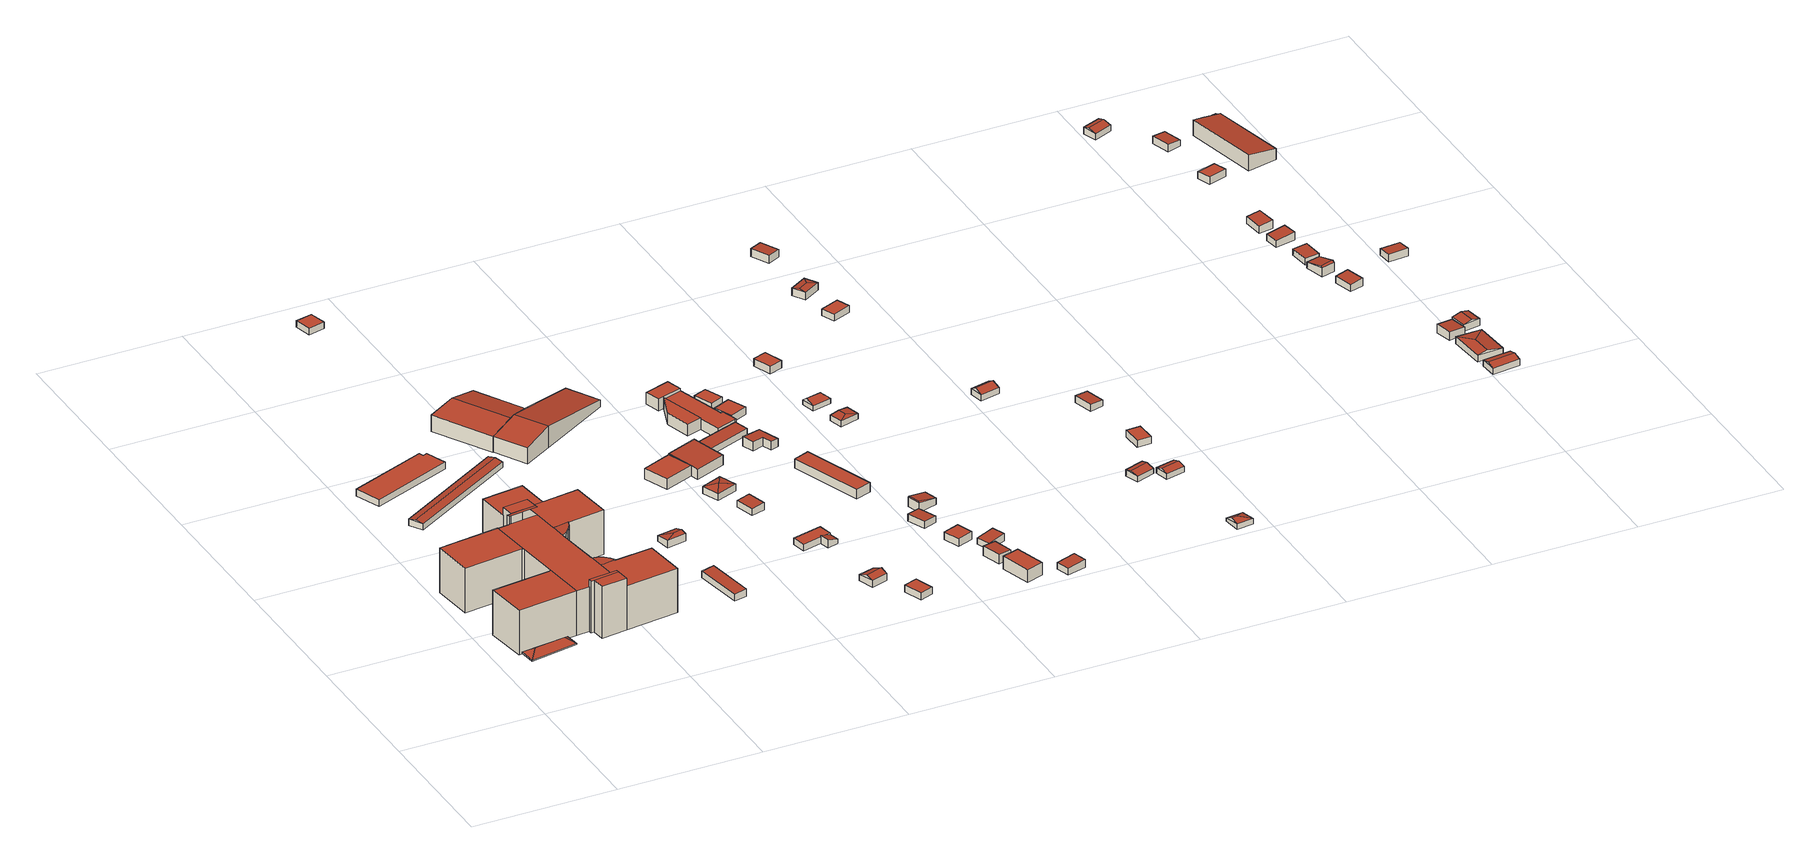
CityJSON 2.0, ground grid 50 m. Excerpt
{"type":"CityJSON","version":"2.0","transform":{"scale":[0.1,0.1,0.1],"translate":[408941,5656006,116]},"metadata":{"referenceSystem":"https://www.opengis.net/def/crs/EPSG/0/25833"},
"CityObjects":{
"building1":{"type":"Building","attributes":{"Gemeindeschluessel":14612000,"Dachneigung":55.15,"Dachorientierung":81.87,"MittlereTraufHoehe":120.72,"QualitaetDacherkennung":29,"ObjektHoehe":2.29,"BodenHoehe":120.26,"Geometrietyp2DReferenz":"3000","AbsoluteHoehe":122.56,"Dachflaeche":107.75,"measuredHeight":2.29,"function":"31001_9998","roofType":"3200","storeysAboveGround":1},"geometry":[{"type":"MultiSurface","lod":"2","boundaries":[[[0,1,2,3]],[[1,4,5,2]],[[4,6,7,5]],[[6,0,3,7]],[[4,1,8]],[[0,6,9]],[[1,0,9,8]],[[6,4,8,9]],[[3,2,5,7]]],"semantics":{"surfaces":[{"type":"WallSurface"},{"type":"RoofSurface"},{"type":"GroundSurface"}],"values":[0,0,0,0,1,1,1,1,2]}}]},
"building2":{"type":"Building","attributes":{"Gemeindeschluessel":14612000,"Geometrietyp2DReferenz":"3000","function":"31001_2000","roofType":"9999"},"children":["building2-1","building2-2","building2-3","building2-4","building2-5","building2-6","building2-7","building2-8","building2-9","building2-10","building2-11","building2-12"]},
"building2-1":{"type":"BuildingPart","attributes":{"Dachtyp_tdc":"tdcPolyFlatRoof","Dachneigung":2.96,"QualitaetDacherkennung":69,"Geometrietyp2DReferenz":"3000","measuredHeight":16.1,"roofType":"2100"},"parents":["building2"],"geometry":[{"type":"MultiSurface","lod":"2","boundaries":[[[10,11,12,13]],[[11,14,15,12]],[[14,16,17,15]],[[16,18,19,20,17]],[[18,16,14,11,10,21,22]],[[23,13,12,15,17,20]]],"semantics":{"surfaces":[{"type":"WallSurface"},{"type":"RoofSurface"},{"type":"GroundSurface"}],"values":[0,0,0,0,1,2]}}]},
"building2-2":{"type":"BuildingPart","attributes":{"Dachtyp_tdc":"tdcPolyFlatRoof","Dachneigung":0,"QualitaetDacherkennung":64,"Geometrietyp2DReferenz":"3000","measuredHeight":15.91,"roofType":"1000"},"parents":["building2"],"geometry":[{"type":"MultiSurface","lod":"2","boundaries":[[[24,25,26,27]],[[28,29,30,31]],[[32,33,10,13,34,35]],[[36,37,38,39]],[[36,40,41,33,32,42,43,29,28,25,24,37]],[[38,27,26,31,30,44,45,34,13,23,46,39]]],"semantics":{"surfaces":[{"type":"WallSurface"},{"type":"RoofSurface"},{"type":"GroundSurface"}],"values":[0,0,0,0,1,2]}}]},
"building2-3":{"type":"BuildingPart","attributes":{"Dachtyp_tdc":"tdcPolyFlatRoof","Dachneigung":0,"QualitaetDacherkennung":41,"Geometrietyp2DReferenz":"3000","measuredHeight":16,"roofType":"1000"},"parents":["building2"],"geometry":[{"type":"MultiSurface","lod":"2","boundaries":[[[47,48,49,50]],[[48,51,52,49]],[[51,53,54,52]],[[55,47,50,56]],[[55,57,53,51,48,47]],[[50,49,52,54,58,56]]],"semantics":{"surfaces":[{"type":"WallSurface"},{"type":"RoofSurface"},{"type":"GroundSurface"}],"values":[0,0,0,0,1,2]}}]},
"building2-4":{"type":"BuildingPart","attributes":{"Dachtyp_tdc":"tdcPolyFlatRoof","Dachneigung":2.88,"QualitaetDacherkennung":79,"Geometrietyp2DReferenz":"3000","measuredHeight":16.11,"roofType":"2100"},"parents":["building2"],"geometry":[{"type":"MultiSurface","lod":"2","boundaries":[[[59,35,34,60]],[[61,62,63,64,65]],[[62,66,67,63]],[[66,59,60,67]],[[66,62,61,68,69,35,59]],[[60,34,45,64,63,67]]],"semantics":{"surfaces":[{"type":"WallSurface"},{"type":"RoofSurface"},{"type":"GroundSurface"}],"values":[0,0,0,0,1,2]}}]},
"building2-5":{"type":"BuildingPart","attributes":{"Dachtyp_tdc":"tdcPolyFlatRoof","Dachneigung":0,"QualitaetDacherkennung":31,"Geometrietyp2DReferenz":"3000","measuredHeight":18.65,"roofType":"1000"},"parents":["building2"],"geometry":[{"type":"MultiSurface","lod":"2","boundaries":[[[70,71,72,73,74]],[[71,75,76,72]],[[77,75,71,70]],[[73,72,76,78]]],"semantics":{"surfaces":[{"type":"WallSurface"},{"type":"RoofSurface"},{"type":"GroundSurface"}],"values":[0,0,1,2]}}]},
"building2-6":{"type":"BuildingPart","attributes":{"Dachtyp_tdc":"tdcPolyFlatRoof","Dachneigung":0,"QualitaetDacherkennung":67,"Geometrietyp2DReferenz":"3000","measuredHeight":15.97,"roofType":"1000"},"parents":["building2"],"geometry":[{"type":"MultiSurface","lod":"2","boundaries":[[[79,80,28,31,81]],[[82,83,84,26,25]],[[83,85,86,84]],[[85,79,81,86]],[[85,83,82,80,79]],[[81,31,26,84,86]]],"semantics":{"surfaces":[{"type":"WallSurface"},{"type":"RoofSurface"},{"type":"GroundSurface"}],"values":[0,0,0,0,1,2]}}]},
"building2-7":{"type":"BuildingPart","attributes":{"Dachtyp_tdc":"tdcPolyFlatRoof","Dachneigung":2.81,"QualitaetDacherkennung":33,"Geometrietyp2DReferenz":"3000","measuredHeight":18.71,"roofType":"2100"},"parents":["building2"],"geometry":[{"type":"MultiSurface","lod":"2","boundaries":[[[87,88,89,30,29]],[[88,90,91,89]],[[92,93,90,88,87]],[[30,89,91,94,44]]],"semantics":{"surfaces":[{"type":"WallSurface"},{"type":"RoofSurface"},{"type":"GroundSurface"}],"values":[0,0,1,2]}}]},
"building2-8":{"type":"BuildingPart","attributes":{"Dachtyp_tdc":"tdcPolyFlatRoof","Dachneigung":0,"QualitaetDacherkennung":58,"Geometrietyp2DReferenz":"3000","measuredHeight":15.97,"roofType":"1000"},"parents":["building2"],"geometry":[{"type":"MultiSurface","lod":"2","boundaries":[[[53,95,96,54]],[[95,97,98,96]],[[97,65,64,98]],[[65,97,95,53,57,99,100,101,68]],[[45,44,94,58,54,96,98,64]]],"semantics":{"surfaces":[{"type":"WallSurface"},{"type":"RoofSurface"},{"type":"GroundSurface"}],"values":[0,0,0,1,2]}}]},
"building2-9":{"type":"BuildingPart","attributes":{"Dachtyp_tdc":"tdcPolyFlatRoof","Dachneigung":0,"QualitaetDacherkennung":72,"Geometrietyp2DReferenz":"3000","measuredHeight":15.96,"roofType":"1000"},"parents":["building2"],"geometry":[{"type":"MultiSurface","lod":"2","boundaries":[[[102,103,104,105]],[[103,106,107,104]],[[106,108,24,27,107]],[[109,102,105,38,37]],[[109,108,106,103,102]],[[105,104,107,27,38]]],"semantics":{"surfaces":[{"type":"WallSurface"},{"type":"RoofSurface"},{"type":"GroundSurface"}],"values":[0,0,0,0,1,2]}}]},
"building2-10":{"type":"BuildingPart","attributes":{"Dachtyp_tdc":"tdcPolyFlatRoof","Dachneigung":0,"QualitaetDacherkennung":54,"Geometrietyp2DReferenz":"3000","measuredHeight":15.92,"roofType":"1000"},"parents":["building2"],"geometry":[{"type":"MultiSurface","lod":"2","boundaries":[[[110,111,73,78,46,23,20]],[[112,113,111,110]],[[113,74,73,111]],[[19,112,110,20]],[[19,22,41,40,114,74,113,112]]],"semantics":{"surfaces":[{"type":"GroundSurface"},{"type":"WallSurface"},{"type":"RoofSurface"}],"values":[0,1,1,1,2]}}]},
"building2-11":{"type":"BuildingPart","attributes":{"Dachtyp_tdc":"tdcPolyFlatRoof","Dachneigung":0,"QualitaetDacherkennung":51,"Geometrietyp2DReferenz":"3000","measuredHeight":18.68,"roofType":"1000"},"parents":["building2"],"geometry":[{"type":"MultiSurface","lod":"2","boundaries":[[[115,116,55,56,91,90]],[[117,118,116,115]],[[91,56,58,94]]],"semantics":{"surfaces":[{"type":"WallSurface"},{"type":"RoofSurface"},{"type":"GroundSurface"}],"values":[0,1,2]}}]},
"building2-12":{"type":"BuildingPart","attributes":{"Dachtyp_tdc":"tdcPolyFlatRoof","Dachneigung":0,"QualitaetDacherkennung":38,"Geometrietyp2DReferenz":"3000","measuredHeight":18.65,"roofType":"1000"},"parents":["building2"],"geometry":[{"type":"MultiSurface","lod":"2","boundaries":[[[119,120,36,39,121]],[[75,119,121,76]],[[75,77,122,120,119]],[[121,39,46,78,76]]],"semantics":{"surfaces":[{"type":"WallSurface"},{"type":"RoofSurface"},{"type":"GroundSurface"}],"values":[0,0,1,2]}}]},
"building3":{"type":"Building","attributes":{"Dachtyp_tdc":"tdcPolyFlatRoof","Gemeindeschluessel":14612000,"Dachneigung":0,"QualitaetDacherkennung":91,"Geometrietyp2DReferenz":"3000","measuredHeight":2.4,"function":"31001_2463","roofType":"1000"},"geometry":[{"type":"Solid","lod":"2","boundaries":[[[[123,124,125,126]],[[124,127,128,125]],[[127,129,130,128]],[[129,131,132,130]],[[131,133,134,132]],[[133,135,136,134]],[[135,123,126,136]],[[135,133,131,129,127,124,123]],[[126,125,128,130,132,134,136]]]],"semantics":{"surfaces":[{"type":"WallSurface"},{"type":"RoofSurface"},{"type":"GroundSurface"}],"values":[[0,0,0,0,0,0,0,1,2]]}}]},
"building4":{"type":"Building","attributes":{"Dachtyp_tdc":"tdcGableRoof","Gemeindeschluessel":14612000,"Dachneigung":13.37,"QualitaetDacherkennung":92,"Geometrietyp2DReferenz":"3000","measuredHeight":2.77,"function":"31001_2463","roofType":"3100"},"geometry":[{"type":"Solid","lod":"2","boundaries":[[[[137,138,139,140]],[[138,141,142,139]],[[141,143,144,142]],[[143,137,140,144]],[[141,138,145]],[[137,143,146]],[[138,137,146,145]],[[143,141,145,146]],[[140,139,142,144]]]],"semantics":{"surfaces":[{"type":"WallSurface"},{"type":"RoofSurface"},{"type":"GroundSurface"}],"values":[[0,0,0,0,0,0,1,1,2]]}}]},
"building5":{"type":"Building","attributes":{"Dachtyp_tdc":"tdcPolyFlatRoof","Gemeindeschluessel":14612000,"Dachneigung":5.77,"QualitaetDacherkennung":70,"Geometrietyp2DReferenz":"3000","measuredHeight":2.69,"function":"31001_9998","roofType":"2100"},"geometry":[{"type":"Solid","lod":"2","boundaries":[[[[147,148,149,150]],[[148,151,152,149]],[[151,153,154,152]],[[153,147,150,154]],[[153,151,148,147]],[[150,149,152,154]]]],"semantics":{"surfaces":[{"type":"WallSurface"},{"type":"RoofSurface"},{"type":"GroundSurface"}],"values":[[0,0,0,0,1,2]]}}]},
"building6":{"type":"Building","attributes":{"Dachtyp_tdc":"tdcHipAndGableRoof","Gemeindeschluessel":14612000,"Dachneigung":18.5,"QualitaetDacherkennung":56,"Geometrietyp2DReferenz":"3000","measuredHeight":3.1,"function":"31001_9998","roofType":"5000"},"geometry":[{"type":"Solid","lod":"2","boundaries":[[[[155,156,157,158]],[[156,159,160,157]],[[159,161,162,160]],[[161,155,158,162]],[[159,156,163]],[[155,161,164]],[[156,155,164,163]],[[161,159,163,164]],[[158,157,160,162]]]],"semantics":{"surfaces":[{"type":"WallSurface"},{"type":"RoofSurface"},{"type":"GroundSurface"}],"values":[[0,0,0,0,1,0,1,1,2]]}}]},
"building7":{"type":"Building","attributes":{"Dachtyp_tdc":"tdcGableRoof","Gemeindeschluessel":14612000,"Dachneigung":10.27,"QualitaetDacherkennung":59,"Geometrietyp2DReferenz":"3000","measuredHeight":7.54,"function":"31001_2000","roofType":"3100"},"geometry":[{"type":"Solid","lod":"2","boundaries":[[[[165,166,167,168]],[[169,170,168,167]],[[171,172,173,174]],[[166,165,172,171]],[[165,170,173,172]],[[170,169,174,173]],[[169,166,171,174]],[[170,165,168]],[[166,169,167]]]],"semantics":{"surfaces":[{"type":"RoofSurface"},{"type":"GroundSurface"},{"type":"WallSurface"}],"values":[[0,0,1,2,2,2,2,2,2]]}}]},
"building8":{"type":"Building","attributes":{"Dachtyp_tdc":"tdcPolyFlatRoof","Gemeindeschluessel":14612000,"Dachneigung":0,"QualitaetDacherkennung":81,"Geometrietyp2DReferenz":"3000","measuredHeight":2.35,"function":"31001_9998","roofType":"1000"},"geometry":[{"type":"Solid","lod":"2","boundaries":[[[[175,176,177,178]],[[176,179,180,177]],[[179,181,182,180]],[[181,175,178,182]],[[181,179,176,175]],[[178,177,180,182]]]],"semantics":{"surfaces":[{"type":"WallSurface"},{"type":"RoofSurface"},{"type":"GroundSurface"}],"values":[[0,0,0,0,1,2]]}}]},
"building9":{"type":"Building","attributes":{"Dachtyp_tdc":"tdcGableRoof","Gemeindeschluessel":14612000,"Dachneigung":10.01,"QualitaetDacherkennung":16,"Geometrietyp2DReferenz":"3000","measuredHeight":7.75,"function":"31001_2000","roofType":"3100"},"geometry":[{"type":"Solid","lod":"2","boundaries":[[[[183,184,185,186]],[[184,187,188,185]],[[187,189,190,188]],[[189,191,192,190]],[[191,193,194,192]],[[193,166,195,194]],[[166,183,186,195]],[[191,189,187,184,183]],[[183,166,193,191]],[[186,185,188,190,192,194,195]]]],"semantics":{"surfaces":[{"type":"WallSurface"},{"type":"RoofSurface"},{"type":"GroundSurface"}],"values":[[0,0,0,0,0,0,0,1,1,2]]}}]},
"building10":{"type":"Building","attributes":{"Dachtyp_tdc":"tdcPolyFlatRoof","Gemeindeschluessel":14612000,"Dachneigung":0,"QualitaetDacherkennung":86,"Geometrietyp2DReferenz":"3000","measuredHeight":3.76,"function":"31001_2000","roofType":"1000"},"geometry":[{"type":"Solid","lod":"2","boundaries":[[[[196,197,198,199]],[[197,200,201,198]],[[200,202,203,201]],[[202,196,199,203]],[[202,200,197,196]],[[199,198,201,203]]]],"semantics":{"surfaces":[{"type":"WallSurface"},{"type":"RoofSurface"},{"type":"GroundSurface"}],"values":[[0,0,0,0,1,2]]}}]},
"building11":{"type":"Building","attributes":{"Dachtyp_tdc":"tdcGableRoof","Gemeindeschluessel":14612000,"Dachneigung":24.1,"QualitaetDacherkennung":79,"Geometrietyp2DReferenz":"3000","measuredHeight":3.58,"function":"31001_9998","roofType":"3100"},"geometry":[{"type":"Solid","lod":"2","boundaries":[[[[204,205,206,207]],[[205,208,209,206]],[[208,210,211,209]],[[210,204,207,211]],[[208,205,212]],[[204,210,213]],[[205,204,213,212]],[[210,208,212,213]],[[207,206,209,211]]]],"semantics":{"surfaces":[{"type":"WallSurface"},{"type":"RoofSurface"},{"type":"GroundSurface"}],"values":[[0,0,0,0,0,0,1,1,2]]}}]},
"building12":{"type":"Building","attributes":{"Dachtyp_tdc":"tdcTentRoof","Gemeindeschluessel":14612000,"Dachneigung":11.67,"QualitaetDacherkennung":48,"Geometrietyp2DReferenz":"3000","measuredHeight":3.11,"function":"31001_9998","roofType":"3500"},"geometry":[{"type":"Solid","lod":"2","boundaries":[[[[214,215,216,217]],[[215,218,219,216]],[[218,220,221,219]],[[220,214,217,221]],[[215,214,222]],[[218,215,222]],[[220,218,222]],[[214,220,222]],[[217,216,219,221]]]],"semantics":{"surfaces":[{"type":"WallSurface"},{"type":"RoofSurface"},{"type":"GroundSurface"}],"values":[[0,0,0,0,1,1,1,1,2]]}}]},
"building13":{"type":"Building","attributes":{"Dachtyp_tdc":"tdcPolyFlatRoof","Gemeindeschluessel":14612000,"Dachneigung":3.2,"QualitaetDacherkennung":80,"Geometrietyp2DReferenz":"3000","measuredHeight":2.57,"function":"31001_9998","roofType":"2100"},"geometry":[{"type":"Solid","lod":"2","boundaries":[[[[223,224,225,226]],[[224,227,228,225]],[[227,229,230,228]],[[229,223,226,230]],[[229,227,224,223]],[[226,225,228,230]]]],"semantics":{"surfaces":[{"type":"WallSurface"},{"type":"RoofSurface"},{"type":"GroundSurface"}],"values":[[0,0,0,0,1,2]]}}]},
"building14":{"type":"Building","attributes":{"Gemeindeschluessel":14612000,"Geometrietyp2DReferenz":"3000","function":"31001_9998","roofType":"9999"},"children":["building14-1","building14-2"]},
"building14-1":{"type":"BuildingPart","attributes":{"Dachtyp_tdc":"tdcPolyFlatRoof","Dachneigung":0,"QualitaetDacherkennung":58,"Geometrietyp2DReferenz":"3000","measuredHeight":2.34,"roofType":"1000"},"parents":["building14"],"geometry":[{"type":"MultiSurface","lod":"2","boundaries":[[[231,232,233,234]],[[232,235,236,233]],[[235,237,238,239,236]],[[240,231,234,241]],[[240,242,237,235,232,231]],[[234,233,236,239,241]]],"semantics":{"surfaces":[{"type":"WallSurface"},{"type":"RoofSurface"},{"type":"GroundSurface"}],"values":[0,0,0,0,1,2]}}]},
"building14-2":{"type":"BuildingPart","attributes":{"Dachtyp_tdc":"tdcPolyFlatRoof","Dachneigung":15.37,"QualitaetDacherkennung":72,"Geometrietyp2DReferenz":"3000","measuredHeight":2.82,"roofType":"2100"},"parents":["building14"],"geometry":[{"type":"MultiSurface","lod":"2","boundaries":[[[243,244,245,246]],[[244,247,240,241,245]],[[238,243,246,239]],[[238,242,247,244,243]],[[246,245,241,239]]],"semantics":{"surfaces":[{"type":"WallSurface"},{"type":"RoofSurface"},{"type":"GroundSurface"}],"values":[0,0,0,1,2]}}]},
"building15":{"type":"Building","attributes":{"Dachtyp_tdc":"tdcPolyFlatRoof","Gemeindeschluessel":14612000,"Dachneigung":0,"QualitaetDacherkennung":76,"Geometrietyp2DReferenz":"3000","measuredHeight":2.51,"function":"31001_9998","roofType":"1000"},"geometry":[{"type":"Solid","lod":"2","boundaries":[[[[248,249,250,251]],[[249,252,253,250]],[[252,254,255,253]],[[254,248,251,255]],[[254,252,249,248]],[[251,250,253,255]]]],"semantics":{"surfaces":[{"type":"WallSurface"},{"type":"RoofSurface"},{"type":"GroundSurface"}],"values":[[0,0,0,0,1,2]]}}]},
"building16":{"type":"Building","attributes":{"Dachtyp_tdc":"tdcPolyFlatRoof","Gemeindeschluessel":14612000,"Dachneigung":3.01,"QualitaetDacherkennung":74,"Geometrietyp2DReferenz":"3000","measuredHeight":4.21,"function":"31001_2000","roofType":"2100"},"geometry":[{"type":"Solid","lod":"2","boundaries":[[[[256,257,258,259]],[[257,260,261,258]],[[260,262,263,261]],[[262,264,265,263]],[[264,266,267,265]],[[266,256,259,267]],[[266,264,262,260,257,256]],[[259,258,261,263,265,267]]]],"semantics":{"surfaces":[{"type":"WallSurface"},{"type":"RoofSurface"},{"type":"GroundSurface"}],"values":[[0,0,0,0,0,0,1,2]]}}]},
"building17":{"type":"Building","attributes":{"Dachtyp_tdc":"tdcPolyFlatRoof","Gemeindeschluessel":14612000,"Dachneigung":4.81,"QualitaetDacherkennung":58,"Geometrietyp2DReferenz":"3000","measuredHeight":2.85,"function":"31001_2000","roofType":"2100"},"geometry":[{"type":"Solid","lod":"2","boundaries":[[[[268,269,270,271]],[[269,272,273,270]],[[272,274,275,273]],[[274,276,277,275]],[[276,278,279,277]],[[278,268,271,279]],[[278,276,274,272,269,268]],[[271,270,273,275,277,279]]]],"semantics":{"surfaces":[{"type":"WallSurface"},{"type":"RoofSurface"},{"type":"GroundSurface"}],"values":[[0,0,0,0,0,0,1,2]]}}]},
"building18":{"type":"Building","attributes":{"Dachtyp_tdc":"tdcPolyFlatRoof","Gemeindeschluessel":14612000,"Dachneigung":0,"QualitaetDacherkennung":67,"Geometrietyp2DReferenz":"3000","measuredHeight":4.23,"function":"31001_2000","roofType":"1000"},"geometry":[{"type":"Solid","lod":"2","boundaries":[[[[280,281,282,283]],[[281,284,285,282]],[[284,286,287,285]],[[286,288,289,287]],[[288,280,283,289]],[[288,286,284,281,280]],[[283,282,285,287,289]]]],"semantics":{"surfaces":[{"type":"WallSurface"},{"type":"RoofSurface"},{"type":"GroundSurface"}],"values":[[0,0,0,0,0,1,2]]}}]},
"building19":{"type":"Building","attributes":{"Gemeindeschluessel":14612000,"Geometrietyp2DReferenz":"3000","function":"31001_2000","roofType":"9999"},"children":["building19-1","building19-2"]},
"building19-1":{"type":"BuildingPart","attributes":{"Dachtyp_tdc":"tdcPolyFlatRoof","Dachneigung":0,"QualitaetDacherkennung":63,"Geometrietyp2DReferenz":"3000","measuredHeight":3.72,"roofType":"1000"},"parents":["building19"],"geometry":[{"type":"MultiSurface","lod":"2","boundaries":[[[290,291,292,293]],[[291,294,295,292]],[[294,296,297,295]],[[296,298,299,297]],[[298,300,277,299]],[[300,301,275,277]],[[301,302,303,275]],[[301,300,298,296,294,291,290,302]],[[303,293,292,295,297,299,277,275]]],"semantics":{"surfaces":[{"type":"WallSurface"},{"type":"RoofSurface"},{"type":"GroundSurface"}],"values":[0,0,0,0,0,0,0,1,2]}}]},
"building19-2":{"type":"BuildingPart","attributes":{"Dachtyp_tdc":"tdcPolyFlatRoof","Dachneigung":0,"QualitaetDacherkennung":66,"Geometrietyp2DReferenz":"3000","measuredHeight":4.23,"roofType":"1000"},"parents":["building19"],"geometry":[{"type":"MultiSurface","lod":"2","boundaries":[[[304,305,306,303,302]],[[305,307,308,306]],[[307,309,290,293,308]],[[309,307,305,304]],[[303,306,308,293]]],"semantics":{"surfaces":[{"type":"WallSurface"},{"type":"RoofSurface"},{"type":"GroundSurface"}],"values":[0,0,0,1,2]}}]},
"building20":{"type":"Building","attributes":{"Dachtyp_tdc":"tdcPolyFlatRoof","Gemeindeschluessel":14612000,"Dachneigung":4.06,"QualitaetDacherkennung":84,"Geometrietyp2DReferenz":"3000","measuredHeight":3.36,"function":"31001_9998","roofType":"2100"},"geometry":[{"type":"Solid","lod":"2","boundaries":[[[[310,311,312,313]],[[311,314,315,312]],[[314,316,317,315]],[[316,318,319,317]],[[318,320,321,319]],[[320,310,313,321]],[[320,318,316,314,311,310]],[[313,312,315,317,319,321]]]],"semantics":{"surfaces":[{"type":"WallSurface"},{"type":"RoofSurface"},{"type":"GroundSurface"}],"values":[[0,0,0,0,0,0,1,2]]}}]},
"building21":{"type":"Building","attributes":{"Dachtyp_tdc":"tdcPolyFlatRoof","Gemeindeschluessel":14612000,"Dachneigung":0,"QualitaetDacherkennung":82,"Geometrietyp2DReferenz":"3000","measuredHeight":3.21,"function":"31001_9998","roofType":"1000"},"geometry":[{"type":"Solid","lod":"2","boundaries":[[[[322,323,324,325]],[[323,326,327,324]],[[326,328,329,327]],[[328,322,325,329]],[[328,326,323,322]],[[325,324,327,329]]]],"semantics":{"surfaces":[{"type":"WallSurface"},{"type":"RoofSurface"},{"type":"GroundSurface"}],"values":[[0,0,0,0,1,2]]}}]},
"building22":{"type":"Building","attributes":{"Dachtyp_tdc":"tdcPolyFlatRoof","Gemeindeschluessel":14612000,"Dachneigung":3.39,"QualitaetDacherkennung":79,"Geometrietyp2DReferenz":"3000","measuredHeight":2.45,"function":"31001_9998","roofType":"2100"},"geometry":[{"type":"Solid","lod":"2","boundaries":[[[[330,331,332,333]],[[331,334,335,332]],[[334,336,337,335]],[[336,330,333,337]],[[336,334,331,330]],[[333,332,335,337]]]],"semantics":{"surfaces":[{"type":"WallSurface"},{"type":"RoofSurface"},{"type":"GroundSurface"}],"values":[[0,0,0,0,1,2]]}}]},
"building23":{"type":"Building","attributes":{"Dachtyp_tdc":"tdcPolyFlatRoof","Gemeindeschluessel":14612000,"Dachneigung":0,"QualitaetDacherkennung":78,"Geometrietyp2DReferenz":"3000","measuredHeight":2.85,"function":"31001_9998","roofType":"1000"},"geometry":[{"type":"Solid","lod":"2","boundaries":[[[[338,339,340,341]],[[339,342,343,340]],[[342,344,345,343]],[[344,338,341,345]],[[344,342,339,338]],[[341,340,343,345]]]],"semantics":{"surfaces":[{"type":"WallSurface"},{"type":"RoofSurface"},{"type":"GroundSurface"}],"values":[[0,0,0,0,1,2]]}}]},
"building24":{"type":"Building","attributes":{"Dachtyp_tdc":"tdcPolyFlatRoof","Gemeindeschluessel":14612000,"Dachneigung":0,"QualitaetDacherkennung":80,"Geometrietyp2DReferenz":"3000","measuredHeight":3.02,"function":"31001_9998","roofType":"1000"},"geometry":[{"type":"Solid","lod":"2","boundaries":[[[[346,347,348,349]],[[347,350,351,348]],[[350,352,353,351]],[[352,346,349,353]],[[352,350,347,346]],[[349,348,351,353]]]],"semantics":{"surfaces":[{"type":"WallSurface"},{"type":"RoofSurface"},{"type":"GroundSurface"}],"values":[[0,0,0,0,1,2]]}}]},
"building25":{"type":"Building","attributes":{"Dachtyp_tdc":"tdcPolyFlatRoof","Gemeindeschluessel":14612000,"Dachneigung":0,"QualitaetDacherkennung":76,"Geometrietyp2DReferenz":"3000","measuredHeight":2.56,"function":"31001_9998","roofType":"1000"},"geometry":[{"type":"Solid","lod":"2","boundaries":[[[[354,355,356,357]],[[355,358,359,356]],[[358,360,361,359]],[[360,354,357,361]],[[360,358,355,354]],[[357,356,359,361]]]],"semantics":{"surfaces":[{"type":"WallSurface"},{"type":"RoofSurface"},{"type":"GroundSurface"}],"values":[[0,0,0,0,1,2]]}}]},
"building26":{"type":"Building","attributes":{"Dachtyp_tdc":"tdcPolyFlatRoof","Gemeindeschluessel":14612000,"Dachneigung":4.57,"QualitaetDacherkennung":81,"Geometrietyp2DReferenz":"3000","measuredHeight":3.38,"function":"31001_9998","roofType":"2100"},"geometry":[{"type":"Solid","lod":"2","boundaries":[[[[362,363,364,365]],[[363,366,367,364]],[[366,368,369,367]],[[368,362,365,369]],[[368,366,363,362]],[[365,364,367,369]]]],"semantics":{"surfaces":[{"type":"WallSurface"},{"type":"RoofSurface"},{"type":"GroundSurface"}],"values":[[0,0,0,0,1,2]]}}]},
"building27":{"type":"Building","attributes":{"Dachtyp_tdc":"tdcPolyFlatRoof","Gemeindeschluessel":14612000,"Dachneigung":0,"QualitaetDacherkennung":46,"Geometrietyp2DReferenz":"3000","measuredHeight":4.54,"function":"31001_9998","roofType":"1000"},"geometry":[{"type":"Solid","lod":"2","boundaries":[[[[370,371,372,373]],[[371,374,375,372]],[[374,376,377,375]],[[376,370,373,377]],[[376,374,371,370]],[[373,372,375,377]]]],"semantics":{"surfaces":[{"type":"WallSurface"},{"type":"RoofSurface"},{"type":"GroundSurface"}],"values":[[0,0,0,0,1,2]]}}]},
"building28":{"type":"Building","attributes":{"Dachtyp_tdc":"tdcPolyFlatRoof","Gemeindeschluessel":14612000,"Dachneigung":3.5,"QualitaetDacherkennung":74,"Geometrietyp2DReferenz":"3000","measuredHeight":2.73,"function":"31001_9998","roofType":"2100"},"geometry":[{"type":"Solid","lod":"2","boundaries":[[[[378,379,380,381]],[[379,382,383,380]],[[382,384,385,383]],[[384,378,381,385]],[[384,382,379,378]],[[381,380,383,385]]]],"semantics":{"surfaces":[{"type":"WallSurface"},{"type":"RoofSurface"},{"type":"GroundSurface"}],"values":[[0,0,0,0,1,2]]}}]},
"building29":{"type":"Building","attributes":{"Dachtyp_tdc":"tdcHipAndGableRoof","Gemeindeschluessel":14612000,"Dachneigung":11.26,"QualitaetDacherkennung":35,"Geometrietyp2DReferenz":"3000","measuredHeight":3.74,"function":"31001_9998","roofType":"5000"},"geometry":[{"type":"Solid","lod":"2","boundaries":[[[[386,387,388,389]],[[387,390,391,388]],[[390,392,393,391]],[[392,386,389,393]],[[390,387,394]],[[386,392,395]],[[387,386,395,394]],[[392,390,394,395]],[[389,388,391,393]]]],"semantics":{"surfaces":[{"type":"WallSurface"},{"type":"RoofSurface"},{"type":"GroundSurface"}],"values":[[0,0,0,0,1,0,1,1,2]]}}]},
"building30":{"type":"Building","attributes":{"Dachtyp_tdc":"tdcPolyFlatRoof","Gemeindeschluessel":14612000,"Dachneigung":2.73,"QualitaetDacherkennung":73,"Geometrietyp2DReferenz":"3000","measuredHeight":2.75,"function":"31001_9998","roofType":"2100"},"geometry":[{"type":"Solid","lod":"2","boundaries":[[[[396,397,398,399]],[[397,400,401,398]],[[400,402,403,401]],[[402,396,399,403]],[[402,400,397,396]],[[399,398,401,403]]]],"semantics":{"surfaces":[{"type":"WallSurface"},{"type":"RoofSurface"},{"type":"GroundSurface"}],"values":[[0,0,0,0,1,2]]}}]},
"building31":{"type":"Building","attributes":{"Gemeindeschluessel":14612000,"Dachneigung":84.2,"Dachorientierung":-15.01,"MittlereTraufHoehe":119.15,"QualitaetDacherkennung":68,"ObjektHoehe":2.41,"BodenHoehe":117.09,"Geometrietyp2DReferenz":"3000","AbsoluteHoehe":119.5,"Dachflaeche":35.3,"measuredHeight":2.41,"function":"31001_9998","roofType":"5000","storeysAboveGround":1},"geometry":[{"type":"MultiSurface","lod":"2","boundaries":[[[404,405,406,407]],[[405,408,409,406]],[[408,410,411,409]],[[410,404,407,411]],[[408,405,412]],[[404,410,413]],[[405,404,413,412]],[[410,408,412,413]],[[407,406,409,411]]],"semantics":{"surfaces":[{"type":"WallSurface"},{"type":"RoofSurface"},{"type":"GroundSurface"}],"values":[0,0,0,0,1,0,1,1,2]}}]},
"building32":{"type":"Building","attributes":{"Dachtyp_tdc":"tdcHipAndGableRoof","Gemeindeschluessel":14612000,"Dachneigung":21.98,"QualitaetDacherkennung":62,"Geometrietyp2DReferenz":"3000","measuredHeight":3.06,"function":"31001_9998","roofType":"5000"},"geometry":[{"type":"Solid","lod":"2","boundaries":[[[[414,415,416,417]],[[415,418,419,416]],[[418,420,421,419]],[[420,414,417,421]],[[418,415,422]],[[414,420,423]],[[415,414,423,422]],[[420,418,422,423]],[[417,416,419,421]]]],"semantics":{"surfaces":[{"type":"WallSurface"},{"type":"RoofSurface"},{"type":"GroundSurface"}],"values":[[0,0,0,0,1,0,1,1,2]]}}]},
"building33":{"type":"Building","attributes":{"Dachtyp_tdc":"tdcPolyFlatRoof","Gemeindeschluessel":14612000,"Dachneigung":0,"QualitaetDacherkennung":88,"Geometrietyp2DReferenz":"3000","measuredHeight":2.71,"function":"31001_9998","roofType":"1000"},"geometry":[{"type":"Solid","lod":"2","boundaries":[[[[424,425,426,427]],[[425,428,429,426]],[[428,430,431,429]],[[430,424,427,431]],[[430,428,425,424]],[[427,426,429,431]]]],"semantics":{"surfaces":[{"type":"WallSurface"},{"type":"RoofSurface"},{"type":"GroundSurface"}],"values":[[0,0,0,0,1,2]]}}]},
"building34":{"type":"Building","attributes":{"Dachtyp_tdc":"tdcPolyFlatRoof","Gemeindeschluessel":14612000,"Dachneigung":0,"QualitaetDacherkennung":83,"Geometrietyp2DReferenz":"3000","measuredHeight":2.42,"function":"31001_9998","roofType":"1000"},"geometry":[{"type":"Solid","lod":"2","boundaries":[[[[432,433,434,435]],[[433,436,437,434]],[[436,438,439,437]],[[438,432,435,439]],[[438,436,433,432]],[[435,434,437,439]]]],"semantics":{"surfaces":[{"type":"WallSurface"},{"type":"RoofSurface"},{"type":"GroundSurface"}],"values":[[0,0,0,0,1,2]]}}]},
"building35":{"type":"Building","attributes":{"Dachtyp_tdc":"tdcGableRoof","Gemeindeschluessel":14612000,"Dachneigung":22.1,"QualitaetDacherkennung":69,"Geometrietyp2DReferenz":"3000","measuredHeight":3.38,"function":"31001_9998","roofType":"3100"},"geometry":[{"type":"Solid","lod":"2","boundaries":[[[[440,441,442,443]],[[441,444,445,442]],[[444,446,447,445]],[[446,440,443,447]],[[444,441,448]],[[440,446,449]],[[441,440,449,448]],[[446,444,448,449]],[[443,442,445,447]]]],"semantics":{"surfaces":[{"type":"WallSurface"},{"type":"RoofSurface"},{"type":"GroundSurface"}],"values":[[0,0,0,0,0,0,1,1,2]]}}]},
"building36":{"type":"Building","attributes":{"Dachtyp_tdc":"tdcFreeFormRoof","Gemeindeschluessel":14612000,"Dachneigung":10.93,"QualitaetDacherkennung":68,"Geometrietyp2DReferenz":"3000","measuredHeight":3.15,"function":"31001_9998","roofType":"5000"},"geometry":[{"type":"Solid","lod":"2","boundaries":[[[[450,451,452,453]],[[451,454,455,452]],[[454,456,457,455]],[[456,450,453,457]],[[458,459,456,454]],[[458,454,451]],[[459,458,451,450]],[[459,450,456]],[[453,452,455,457]]]],"semantics":{"surfaces":[{"type":"WallSurface"},{"type":"RoofSurface"},{"type":"GroundSurface"}],"values":[[0,0,0,0,1,1,1,1,2]]}}]},
"building37":{"type":"Building","attributes":{"Dachtyp_tdc":"tdcGableRoof","Gemeindeschluessel":14612000,"Dachneigung":16.84,"QualitaetDacherkennung":65,"Geometrietyp2DReferenz":"3000","measuredHeight":2.77,"function":"31001_9998","roofType":"3100"},"geometry":[{"type":"Solid","lod":"2","boundaries":[[[[460,461,462,463]],[[461,464,465,462]],[[464,466,467,465]],[[466,460,463,467]],[[464,461,468]],[[460,466,469]],[[461,460,469,468]],[[466,464,468,469]],[[463,462,465,467]]]],"semantics":{"surfaces":[{"type":"WallSurface"},{"type":"RoofSurface"},{"type":"GroundSurface"}],"values":[[0,0,0,0,0,0,1,1,2]]}}]},
"building38":{"type":"Building","attributes":{"Dachtyp_tdc":"tdcHipAndGableRoof","Gemeindeschluessel":14612000,"Dachneigung":27.1,"QualitaetDacherkennung":55,"Geometrietyp2DReferenz":"3000","measuredHeight":2.66,"function":"31001_9998","roofType":"5000"},"geometry":[{"type":"Solid","lod":"2","boundaries":[[[[470,471,472,473]],[[471,474,475,472]],[[474,476,477,475]],[[476,470,473,477]],[[474,471,478]],[[470,476,479]],[[471,470,479,478]],[[476,474,478,479]],[[473,472,475,477]]]],"semantics":{"surfaces":[{"type":"WallSurface"},{"type":"RoofSurface"},{"type":"GroundSurface"}],"values":[[0,0,0,0,1,0,1,1,2]]}}]},
"building39":{"type":"Building","attributes":{"Dachtyp_tdc":"tdcPolyFlatRoof","Gemeindeschluessel":14612000,"Dachneigung":3.87,"QualitaetDacherkennung":73,"Geometrietyp2DReferenz":"3000","measuredHeight":2.9,"function":"31001_9998","roofType":"2100"},"geometry":[{"type":"Solid","lod":"2","boundaries":[[[[480,481,482,483]],[[481,484,485,482]],[[484,486,487,485]],[[486,480,483,487]],[[486,484,481,480]],[[483,482,485,487]]]],"semantics":{"surfaces":[{"type":"WallSurface"},{"type":"RoofSurface"},{"type":"GroundSurface"}],"values":[[0,0,0,0,1,2]]}}]},
"building40":{"type":"Building","attributes":{"Dachtyp_tdc":"tdcGableRoof","Gemeindeschluessel":14612000,"Dachneigung":18.05,"QualitaetDacherkennung":80,"Geometrietyp2DReferenz":"3000","measuredHeight":2.88,"function":"31001_9998","roofType":"3100"},"geometry":[{"type":"Solid","lod":"2","boundaries":[[[[488,489,490,491]],[[489,492,493,490]],[[492,494,495,493]],[[494,488,491,495]],[[492,489,496]],[[488,494,497]],[[489,488,497,496]],[[494,492,496,497]],[[491,490,493,495]]]],"semantics":{"surfaces":[{"type":"WallSurface"},{"type":"RoofSurface"},{"type":"GroundSurface"}],"values":[[0,0,0,0,0,0,1,1,2]]}}]},
"building41":{"type":"Building","attributes":{"Dachtyp_tdc":"tdcPolyFlatRoof","Gemeindeschluessel":14612000,"Dachneigung":0,"QualitaetDacherkennung":92,"Geometrietyp2DReferenz":"3000","measuredHeight":2.49,"function":"31001_9998","roofType":"1000"},"geometry":[{"type":"Solid","lod":"2","boundaries":[[[[498,499,500,501]],[[499,502,503,500]],[[502,504,505,503]],[[504,498,501,505]],[[504,502,499,498]],[[501,500,503,505]]]],"semantics":{"surfaces":[{"type":"WallSurface"},{"type":"RoofSurface"},{"type":"GroundSurface"}],"values":[[0,0,0,0,1,2]]}}]},
"building42":{"type":"Building","attributes":{"Dachtyp_tdc":"tdcPolyFlatRoof","Gemeindeschluessel":14612000,"Dachneigung":3.81,"QualitaetDacherkennung":86,"Geometrietyp2DReferenz":"3000","measuredHeight":2.5,"function":"31001_9998","roofType":"2100"},"geometry":[{"type":"Solid","lod":"2","boundaries":[[[[506,507,508,509]],[[507,510,511,508]],[[510,512,513,511]],[[512,506,509,513]],[[512,510,507,506]],[[509,508,511,513]]]],"semantics":{"surfaces":[{"type":"WallSurface"},{"type":"RoofSurface"},{"type":"GroundSurface"}],"values":[[0,0,0,0,1,2]]}}]},
"building43":{"type":"Building","attributes":{"Dachtyp_tdc":"tdcGableRoof","Gemeindeschluessel":14612000,"Dachneigung":12.77,"QualitaetDacherkennung":23,"Geometrietyp2DReferenz":"3000","measuredHeight":3.65,"function":"31001_9998","roofType":"3100"},"geometry":[{"type":"Solid","lod":"2","boundaries":[[[[514,515,516,517]],[[515,518,519,516]],[[518,520,521,519]],[[520,514,517,521]],[[518,515,522]],[[514,520,523]],[[515,514,523,522]],[[520,518,522,523]],[[517,516,519,521]]]],"semantics":{"surfaces":[{"type":"WallSurface"},{"type":"RoofSurface"},{"type":"GroundSurface"}],"values":[[0,0,0,0,0,0,1,1,2]]}}]},
"building44":{"type":"Building","attributes":{"Dachtyp_tdc":"tdcPolyFlatRoof","Gemeindeschluessel":14612000,"Dachneigung":4.07,"QualitaetDacherkennung":84,"Geometrietyp2DReferenz":"3000","measuredHeight":2.75,"function":"31001_9998","roofType":"2100"},"geometry":[{"type":"Solid","lod":"2","boundaries":[[[[524,525,526,527]],[[525,528,529,526]],[[528,530,531,529]],[[530,524,527,531]],[[530,528,525,524]],[[527,526,529,531]]]],"semantics":{"surfaces":[{"type":"WallSurface"},{"type":"RoofSurface"},{"type":"GroundSurface"}],"values":[[0,0,0,0,1,2]]}}]},
"building45":{"type":"Building","attributes":{"Dachtyp_tdc":"tdcGableRoof","Gemeindeschluessel":14612000,"Dachneigung":14.38,"QualitaetDacherkennung":63,"Geometrietyp2DReferenz":"3000","measuredHeight":2.97,"function":"31001_9998","roofType":"3100"},"geometry":[{"type":"Solid","lod":"2","boundaries":[[[[532,533,534,535]],[[533,536,537,534]],[[536,538,539,537]],[[538,532,535,539]],[[536,533,540]],[[532,538,541]],[[533,532,541,540]],[[538,536,540,541]],[[535,534,537,539]]]],"semantics":{"surfaces":[{"type":"WallSurface"},{"type":"RoofSurface"},{"type":"GroundSurface"}],"values":[[0,0,0,0,0,0,1,1,2]]}}]},
"building46":{"type":"Building","attributes":{"Dachtyp_tdc":"tdcPolyFlatRoof","Gemeindeschluessel":14612000,"Dachneigung":4.07,"QualitaetDacherkennung":90,"Geometrietyp2DReferenz":"3000","measuredHeight":2.68,"function":"31001_9998","roofType":"2100"},"geometry":[{"type":"Solid","lod":"2","boundaries":[[[[542,543,544,545]],[[543,546,547,544]],[[546,548,549,547]],[[548,542,545,549]],[[548,546,543,542]],[[545,544,547,549]]]],"semantics":{"surfaces":[{"type":"WallSurface"},{"type":"RoofSurface"},{"type":"GroundSurface"}],"values":[[0,0,0,0,1,2]]}}]},
"building47":{"type":"Building","attributes":{"Dachtyp_tdc":"tdcPolyFlatRoof","Gemeindeschluessel":14612000,"Dachneigung":6.1,"QualitaetDacherkennung":85,"Geometrietyp2DReferenz":"3000","measuredHeight":3.02,"function":"31001_9998","roofType":"2100"},"geometry":[{"type":"Solid","lod":"2","boundaries":[[[[550,551,552,553]],[[551,554,555,552]],[[554,556,557,555]],[[556,550,553,557]],[[556,554,551,550]],[[553,552,555,557]]]],"semantics":{"surfaces":[{"type":"WallSurface"},{"type":"RoofSurface"},{"type":"GroundSurface"}],"values":[[0,0,0,0,1,2]]}}]},
"building48":{"type":"Building","attributes":{"Dachtyp_tdc":"tdcPolyFlatRoof","Gemeindeschluessel":14612000,"Dachneigung":5.34,"QualitaetDacherkennung":77,"Geometrietyp2DReferenz":"3000","measuredHeight":3.09,"function":"31001_9998","roofType":"2100"},"geometry":[{"type":"Solid","lod":"2","boundaries":[[[[558,559,560,561]],[[559,562,563,560]],[[562,564,565,563]],[[564,558,561,565]],[[564,562,559,558]],[[561,560,563,565]]]],"semantics":{"surfaces":[{"type":"WallSurface"},{"type":"RoofSurface"},{"type":"GroundSurface"}],"values":[[0,0,0,0,1,2]]}}]},
"building49":{"type":"Building","attributes":{"Dachtyp_tdc":"tdcHipAndGableRoof","Gemeindeschluessel":14612000,"Dachneigung":10.1,"QualitaetDacherkennung":41,"Geometrietyp2DReferenz":"3000","measuredHeight":3.23,"function":"31001_9998","roofType":"5000"},"geometry":[{"type":"Solid","lod":"2","boundaries":[[[[566,567,568,569]],[[567,570,571,568]],[[570,572,573,571]],[[572,566,569,573]],[[570,567,574]],[[566,572,575]],[[567,566,575,574]],[[572,570,574,575]],[[569,568,571,573]]]],"semantics":{"surfaces":[{"type":"WallSurface"},{"type":"RoofSurface"},{"type":"GroundSurface"}],"values":[[0,0,0,0,1,0,1,1,2]]}}]},
"building50":{"type":"Building","attributes":{"Dachtyp_tdc":"tdcPolyFlatRoof","Gemeindeschluessel":14612000,"Dachneigung":6.78,"QualitaetDacherkennung":73,"Geometrietyp2DReferenz":"3000","measuredHeight":3.03,"function":"31001_9998","roofType":"2100"},"geometry":[{"type":"Solid","lod":"2","boundaries":[[[[576,577,578,579]],[[577,580,581,578]],[[580,582,583,581]],[[582,576,579,583]],[[582,580,577,576]],[[579,578,581,583]]]],"semantics":{"surfaces":[{"type":"WallSurface"},{"type":"RoofSurface"},{"type":"GroundSurface"}],"values":[[0,0,0,0,1,2]]}}]},
"building51":{"type":"Building","attributes":{"Dachtyp_tdc":"tdcGableRoof","Gemeindeschluessel":14612000,"Dachneigung":15.79,"QualitaetDacherkennung":82,"Geometrietyp2DReferenz":"3000","measuredHeight":2.96,"function":"31001_9998","roofType":"3100"},"geometry":[{"type":"Solid","lod":"2","boundaries":[[[[584,585,586,587]],[[585,588,589,586]],[[588,590,591,589]],[[590,584,587,591]],[[588,585,592]],[[584,590,593]],[[585,584,593,592]],[[590,588,592,593]],[[587,586,589,591]]]],"semantics":{"surfaces":[{"type":"WallSurface"},{"type":"RoofSurface"},{"type":"GroundSurface"}],"values":[[0,0,0,0,0,0,1,1,2]]}}]},
"building52":{"type":"Building","attributes":{"Dachtyp_tdc":"tdcGableRoof","Gemeindeschluessel":14612000,"Dachneigung":12.88,"QualitaetDacherkennung":78,"Geometrietyp2DReferenz":"3000","measuredHeight":2.97,"function":"31001_9998","roofType":"3100"},"geometry":[{"type":"Solid","lod":"2","boundaries":[[[[594,595,596,597]],[[595,598,599,596]],[[598,600,601,599]],[[600,594,597,601]],[[598,595,602]],[[594,600,603]],[[595,594,603,602]],[[600,598,602,603]],[[597,596,599,601]]]],"semantics":{"surfaces":[{"type":"WallSurface"},{"type":"RoofSurface"},{"type":"GroundSurface"}],"values":[[0,0,0,0,0,0,1,1,2]]}}]},
"building53":{"type":"Building","attributes":{"Dachtyp_tdc":"tdcPolyFlatRoof","Gemeindeschluessel":14612000,"Dachneigung":2.61,"QualitaetDacherkennung":78,"Geometrietyp2DReferenz":"3000","measuredHeight":2.68,"function":"31001_9998","roofType":"2100"},"geometry":[{"type":"Solid","lod":"2","boundaries":[[[[604,605,606,607]],[[605,608,609,606]],[[608,610,611,609]],[[610,604,607,611]],[[610,608,605,604]],[[607,606,609,611]]]],"semantics":{"surfaces":[{"type":"WallSurface"},{"type":"RoofSurface"},{"type":"GroundSurface"}],"values":[[0,0,0,0,1,2]]}}]},
"building54":{"type":"Building","attributes":{"Dachtyp_tdc":"tdcPolyFlatRoof","Gemeindeschluessel":14612000,"Dachneigung":4.27,"QualitaetDacherkennung":66,"Geometrietyp2DReferenz":"3000","measuredHeight":2.61,"function":"31001_9998","roofType":"2100"},"geometry":[{"type":"Solid","lod":"2","boundaries":[[[[612,613,614,615]],[[613,616,617,614]],[[616,618,619,617]],[[618,612,615,619]],[[618,616,613,612]],[[615,614,617,619]]]],"semantics":{"surfaces":[{"type":"WallSurface"},{"type":"RoofSurface"},{"type":"GroundSurface"}],"values":[[0,0,0,0,1,2]]}}]},
"building55":{"type":"Building","attributes":{"Dachtyp_tdc":"tdcPolyFlatRoof","Gemeindeschluessel":14612000,"Dachneigung":5.41,"QualitaetDacherkennung":75,"Geometrietyp2DReferenz":"3000","measuredHeight":2.78,"function":"31001_9998","roofType":"2100"},"geometry":[{"type":"Solid","lod":"2","boundaries":[[[[620,621,622,623]],[[621,624,625,622]],[[624,626,627,625]],[[626,620,623,627]],[[626,624,621,620]],[[623,622,625,627]]]],"semantics":{"surfaces":[{"type":"WallSurface"},{"type":"RoofSurface"},{"type":"GroundSurface"}],"values":[[0,0,0,0,1,2]]}}]},
"building56":{"type":"Building","attributes":{"Dachtyp_tdc":"tdcPolyFlatRoof","Gemeindeschluessel":14612000,"Dachneigung":9.39,"QualitaetDacherkennung":92,"Geometrietyp2DReferenz":"3000","measuredHeight":5.67,"function":"31001_2000","roofType":"2100"},"geometry":[{"type":"Solid","lod":"2","boundaries":[[[[628,629,630,631]],[[629,632,633,630]],[[632,634,635,633]],[[634,636,637,635]],[[636,628,631,637]],[[636,634,632,629,628]],[[631,630,633,635,637]]]],"semantics":{"surfaces":[{"type":"WallSurface"},{"type":"RoofSurface"},{"type":"GroundSurface"}],"values":[[0,0,0,0,0,1,2]]}}]},
"building57":{"type":"Building","attributes":{"Dachtyp_tdc":"tdcPolyFlatRoof","Gemeindeschluessel":14612000,"Dachneigung":8.89,"QualitaetDacherkennung":58,"Geometrietyp2DReferenz":"3000","measuredHeight":3.02,"function":"31001_2000","roofType":"2100"},"geometry":[{"type":"Solid","lod":"2","boundaries":[[[[638,639,640,641]],[[639,642,643,640]],[[642,644,645,643]],[[644,638,641,645]],[[644,642,639,638]],[[641,640,643,645]]]],"semantics":{"surfaces":[{"type":"WallSurface"},{"type":"RoofSurface"},{"type":"GroundSurface"}],"values":[[0,0,0,0,1,2]]}}]}
},
"vertices":[
[245,270,47],[78,241,47],[78,241,43],[245,270,43],[71,298,47],[71,298,43],[238,318,47],[238,318,43],[104,274,66],[212,289,66],
[399,482,198],[418,476,199],[418,476,40],[399,482,40],[435,466,200],[435,466,40],[449,452,200],[449,452,40],[459,435,201],[459,435,199],[459,435,40],[405,428,198],[426,431,199],[405,428,40],
[253,471,199],[236,615,199],[236,615,40],[253,471,40],[218,764,199],[262,770,199],[262,770,40],[218,764,40],[380,638,199],[399,482,199],[380,638,40],[380,638,198],[315,327,199],[271,322,199],[271,322,40],[315,327,40],[416,339,199],[405,428,199],[374,692,199],[363,782,199],[363,782,40],[374,692,40],[416,339,40],
[254,939,200],[399,956,200],[399,956,40],[254,939,40],[412,848,200],[412,848,40],[416,844,200],[416,844,40],[268,825,200],[268,825,40],[357,837,200],[357,837,40],
[397,649,199],[397,649,40],[428,699,201],[422,680,201],[422,680,40],[428,699,40],[428,699,200],[411,663,200],[411,663,40],[401,695,200],[374,692,198],
[422,283,226],[333,272,226],[333,272,40],[422,283,40],[422,283,199],[328,316,226],[328,316,40],[417,328,226],[417,328,40],
[7,739,200],[218,764,200],[7,739,40],[236,615,200],[231,619,200],[231,619,40],[24,595,200],[24,595,40],
[262,770,227],[260,782,226],[260,782,40],[273,783,226],[273,783,40],[363,782,227],[362,794,226],[362,794,40],
[541,860,200],[541,860,40],[559,715,200],[559,715,40],[362,794,200],[363,782,200],[374,692,200],
[60,297,200],[42,441,200],[42,441,40],[60,297,40],[250,466,200],[250,466,40],[253,471,200],[271,322,200],
[591,450,40],[608,306,40],[591,450,199],[608,306,199],[417,328,199],
[273,783,227],[268,825,227],[362,794,227],[357,837,227],
[317,315,226],[315,327,226],[317,315,40],[416,339,226],
[75,1292,54],[41,1381,54],[41,1381,30],[75,1292,30],[308,1485,54],[308,1485,30],[314,1469,54],[314,1469,30],[329,1475,54],[329,1475,30],[340,1446,54],[340,1446,30],[357,1402,54],[357,1402,30],
[105,1150,54],[489,1374,54],[489,1374,32],[105,1150,32],[516,1327,53],[516,1327,32],[132,1104,54],[132,1104,32],[502,1351,60],[119,1127,60],
[844,306,62],[800,298,57],[800,298,35],[844,306,35],[772,468,57],[772,468,35],[816,475,62],[816,475,35],
[824,683,62],[755,670,62],[755,670,35],[824,683,35],[746,720,56],[746,720,35],[815,732,56],[815,732,35],[789,697,66],[820,703,66],
[419,1624,86],[533,1427,86],[616,1474,104],[508,1660,104],[700,1523,86],[598,1697,86],[533,1427,28],[419,1624,28],[598,1697,28],[700,1523,28],
[331,2378,40],[389,2392,40],[389,2392,17],[331,2378,17],[404,2334,40],[404,2334,17],[346,2319,40],[346,2319,17],
[633,1484,107],[700,1523,94],[700,1523,30],[633,1484,30],[882,1628,56],[882,1628,30],[946,1519,56],[946,1519,30],[697,1375,107],[697,1375,30],[596,1317,86],[596,1317,30],[533,1427,30],
[1013,1028,69],[911,988,69],[911,988,31],[1013,1028,31],[877,1075,69],[877,1075,31],[980,1115,69],[980,1115,31],
[1197,237,55],[1254,254,55],[1254,254,35],[1197,237,35],[1272,197,61],[1272,197,35],[1215,179,61],[1215,179,35],[1265,220,71],[1207,202,71],
[998,918,57],[1072,947,57],[1072,947,32],[998,918,32],[1096,885,56],[1096,885,32],[1022,857,56],[1022,857,32],[1046,904,63],
[1124,745,58],[1076,732,55],[1076,732,32],[1124,745,32],[1057,799,55],[1057,799,32],[1105,813,58],[1105,813,32],
[1125,474,55],[1114,521,55],[1114,521,32],[1125,474,32],[1216,546,55],[1216,546,32],[1228,499,55],[1228,499,49],[1228,499,32],[1191,490,55],[1191,490,32],[1208,494,55],
[1236,466,49],[1199,457,60],[1199,457,32],[1236,466,32],[1191,490,60],
[1290,111,62],[1337,127,62],[1337,127,37],[1290,111,37],[1360,61,62],[1360,61,37],[1313,44,62],[1313,44,37],
[1088,1156,73],[1106,1108,70],[1106,1108,30],[1088,1156,30],[1130,1042,66],[1130,1042,30],[1023,1002,66],[1023,1002,30],[1013,1028,68],[1013,1028,30],[980,1115,73],[980,1115,30],
[1111,1110,52],[1106,1108,52],[1106,1108,28],[1111,1110,28],[1088,1156,56],[1088,1156,28],[1188,1192,56],[1188,1192,28],[1259,1217,56],[1259,1217,28],[1277,1172,52],[1277,1172,28],
[1096,1417,73],[1079,1471,73],[1079,1471,31],[1096,1417,31],[1167,1498,73],[1167,1498,31],[1184,1445,73],[1184,1445,31],[1116,1424,73],[1116,1424,31],
[1116,1424,65],[1184,1445,65],[1184,1445,28],[1116,1424,28],[1237,1272,65],[1237,1272,28],[1245,1275,65],[1245,1275,28],[1263,1218,65],[1263,1218,28],[1259,1217,65],[1188,1192,65],[1165,1265,65],[1165,1265,28],
[1165,1265,70],[1112,1248,70],[1112,1248,28],[1087,1337,70],[1087,1337,28],[1116,1424,70],
[1293,1095,57],[1253,1081,60],[1253,1081,27],[1293,1095,27],[1238,1122,60],[1238,1122,27],[1306,1146,55],[1306,1146,27],[1333,1071,55],[1333,1071,27],[1305,1061,57],[1305,1061,27],
[1325,940,56],[1380,960,56],[1380,960,23],[1325,940,23],[1469,710,56],[1469,710,23],[1414,691,56],[1414,691,23],
[1490,491,57],[1536,510,54],[1536,510,32],[1490,491,32],[1563,445,54],[1563,445,32],[1516,426,57],[1516,426,32],
[1560,283,61],[1540,340,61],[1540,340,33],[1560,283,33],[1596,360,61],[1596,360,33],[1616,303,61],[1616,303,33],
[1227,1435,41],[1273,1454,41],[1273,1454,11],[1227,1435,11],[1300,1390,41],[1300,1390,11],[1254,1370,41],[1254,1370,11],
[1277,1277,41],[1249,1341,41],[1249,1341,15],[1277,1277,15],[1310,1368,41],[1310,1368,15],[1338,1304,41],[1338,1304,15],
[1607,207,64],[1655,222,60],[1655,222,30],[1607,207,30],[1676,155,60],[1676,155,30],[1628,140,64],[1628,140,30],
[1631,118,69],[1690,136,69],[1690,136,24],[1631,118,24],[1722,30,69],[1722,30,24],[1663,12,69],[1663,12,24],
[1712,272,45],[1647,246,41],[1647,246,18],[1712,272,18],[1629,293,41],[1629,293,18],[1694,318,45],[1694,318,18],
[1609,612,38],[1623,565,38],[1623,565,14],[1609,612,14],[1556,545,49],[1556,545,14],[1542,592,49],[1542,592,14],[1558,555,51],[1546,594,51],
[1783,50,43],[1851,69,47],[1851,69,19],[1783,50,19],[1864,21,47],[1864,21,19],[1797,2,43],[1797,2,19],
[1624,1179,31],[1637,1131,31],[1637,1131,11],[1624,1179,11],[1570,1113,31],[1570,1113,11],[1557,1161,31],[1557,1161,11],[1599,1140,35],[1591,1170,35],
[1524,1285,27],[1592,1301,27],[1592,1301,10],[1524,1285,10],[1603,1252,29],[1603,1252,10],[1535,1236,29],[1535,1236,10],[1581,1277,41],[1528,1265,41],
[1492,1558,37],[1539,1574,37],[1539,1574,10],[1492,1558,10],[1562,1508,37],[1562,1508,10],[1515,1492,37],[1515,1492,10],
[1832,1689,32],[1813,1735,32],[1813,1735,8],[1832,1689,8],[1878,1761,32],[1878,1761,8],[1897,1715,32],[1897,1715,8],
[2011,1104,34],[2079,1119,35],[2079,1119,13],[2011,1104,13],[2091,1071,34],[2091,1071,13],[2022,1055,34],[2022,1055,13],[2084,1099,46],[2016,1083,46],
[1782,1879,37],[1842,1915,37],[1842,1915,10],[1782,1879,10],[1868,1872,37],[1868,1872,10],[1808,1836,37],[1808,1836,10],[1833,1881,41],[1799,1860,41],
[2219,454,40],[2286,476,40],[2286,476,17],[2219,454,17],[2301,428,36],[2301,428,17],[2235,406,36],[2235,406,17],[2293,455,44],[2226,434,44],
[2374,75,29],[2434,82,29],[2434,82,18],[2374,75,18],[2442,23,38],[2442,23,18],[2382,15,38],[2382,15,18],[2399,48,44],[2378,45,44],
[1765,2128,49],[1809,2151,46],[1809,2151,20],[1765,2128,20],[1841,2088,46],[1841,2088,20],[1797,2066,49],[1797,2066,20],
[2310,427,37],[2378,444,37],[2378,444,17],[2310,427,17],[2390,396,37],[2390,396,17],[2322,378,37],[2322,378,17],[2384,420,45],[2316,402,45],
[2325,590,42],[2322,660,42],[2322,660,17],[2325,590,17],[2372,662,42],[2372,662,17],[2375,592,42],[2375,592,17],
[2341,860,37],[2293,846,41],[2293,846,16],[2341,860,16],[2274,914,41],[2274,914,16],[2322,927,37],[2322,927,16],
[3270,1320,33],[3319,1333,33],[3319,1333,11],[3270,1320,11],[3337,1265,42],[3337,1265,11],[3289,1252,42],[3289,1252,11],[3335,1273,47],[3287,1260,47],
[3308,1199,37],[3356,1212,41],[3356,1212,13],[3308,1199,13],[3375,1145,41],[3375,1145,13],[3327,1132,37],[3327,1132,13],
[3595,507,37],[3498,494,37],[3498,494,15],[3595,507,15],[3494,553,37],[3494,553,15],[3591,563,37],[3591,563,15],[3496,523,45],[3593,535,45],
[3265,1406,35],[3315,1411,38],[3315,1411,12],[3265,1406,12],[3322,1341,38],[3322,1341,12],[3273,1336,35],[3273,1336,12],
[3310,1485,41],[3241,1472,34],[3241,1472,11],[3310,1485,11],[3232,1521,34],[3232,1521,11],[3300,1534,41],[3300,1534,11],
[3527,749,40],[3469,734,46],[3469,734,15],[3527,749,15],[3454,792,46],[3454,792,15],[3513,807,40],[3513,807,15],
[3488,581,39],[3478,710,39],[3478,710,15],[3488,581,15],[3569,717,37],[3569,717,15],[3579,588,37],[3579,588,15],[3517,657,47],[3522,584,47],
[3281,1578,41],[3232,1571,35],[3232,1571,10],[3281,1578,10],[3222,1640,35],[3222,1640,10],[3271,1647,41],[3271,1647,10],
[3013,2344,31],[3078,2369,31],[3078,2369,6],[3013,2344,6],[3096,2323,28],[3096,2323,6],[3031,2297,27],[3031,2297,6],[3086,2350,36],[3021,2324,36],
[3580,831,40],[3590,772,40],[3590,772,16],[3580,831,16],[3530,762,38],[3530,762,16],[3521,822,38],[3521,822,16],[3563,768,46],[3554,827,46],
[3224,1899,36],[3208,1947,34],[3208,1947,9],[3224,1899,9],[3275,1968,34],[3275,1968,9],[3290,1920,36],[3290,1920,9],
[3246,2145,30],[3198,2131,34],[3198,2131,8],[3246,2145,8],[3178,2198,34],[3178,2198,8],[3226,2212,30],[3226,2212,8],
[3576,1294,35],[3580,1244,40],[3580,1244,12],[3576,1294,12],[3510,1238,40],[3510,1238,12],[3506,1288,35],[3506,1288,12],
[3361,1903,76],[3301,2167,76],[3301,2167,19],[3361,1903,19],[3344,2177,69],[3344,2177,19],[3406,2191,58],[3406,2191,19],[3466,1927,58],[3466,1927,19],
[3344,2177,50],[3339,2200,46],[3339,2200,20],[3344,2177,20],[3401,2214,46],[3401,2214,20],[3406,2191,50],[3406,2191,20]
]}
